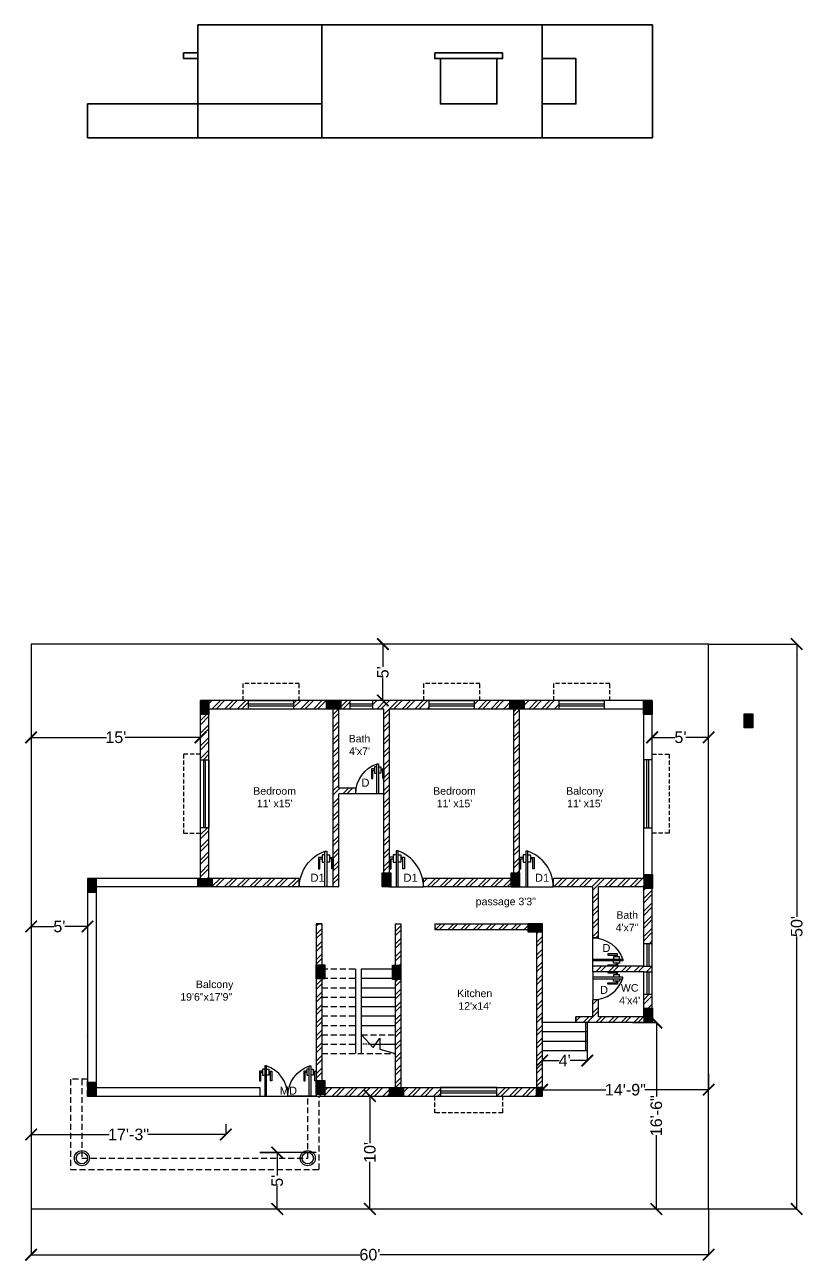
# Model space of a CAD drawing. Header units: inches. Extents: x -129 to 2956, y 250 to 1685.
# Drawn here: x 2128 to 2956, y 250 to 1565 of the extents above; entities that cross this region are included whole.
import ezdxf

# ---------------------------------------------------------------- set-up
doc = ezdxf.new("R2010")
doc.units = ezdxf.units.IN
doc.linetypes.add('HIDDEN', pattern=[9.525, 6.35, -3.175])
doc.layers.add('1. WALL', color=7, linetype='Continuous', lineweight=35)
for name, color, linetype in [('10. PORCH', 80, 'HIDDEN'), ('12. DIMENSION', 51, 'Continuous'), ('2. DOOR', 1, 'Continuous'), ('3.WINDOWS', 4, 'Continuous'), ('4. CHAJJA', 6, 'HIDDEN'), ('5.HATCHING', 253, 'Continuous'), ('6.COLUMN', 10, 'Continuous'), ('8.TEXT', 2, 'Continuous'), ('9. STAIRS', 204, 'Continuous')]:
    doc.layers.add(name, color=color, linetype=linetype)
doc.styles.get("Standard").update_dxf_attribs({"font": 'arial.ttf'})
doc.dimstyles.get("Standard").update_dxf_attribs({"dimtxt": 12.25, "dimasz": 12.25, "dimexe": 0.18, "dimexo": 0.0625, "dimgap": 0.09, "dimtad": 0, "dimzin": 0, "dimdsep": 46, "dimlunit": 4, "dimtxsty": 'Standard', "dimblk": 'ARCHTICK', "dimcen": 0.09, "dimadec": 0, "dimazin": 0, "dimtfac": 1, "dimtofl": 0, "dimtmove": 0, "dimatfit": 3, "dimfxl": 1, "dimtolj": 1, "dimtzin": 0, "dimarcsym": 0})
pattern_1 = [(45, (2256.876, 0), (-6.73519, 6.73519), []), (45, (2261.366, 0), (-6.73519, 6.73519), [])]

# ---------------------------------------------------------------- blocks, each defined once
blk = doc.blocks.new('Window')
at = {"layer": '3.WINDOWS', "color": 5}
for p, q in [((-24, 5.5), (24, 5.5)), ((-24, 3.5), (24, 3.5))]:
    blk.add_line(p, q, dxfattribs=at)
at = {"layer": '3.WINDOWS'}
blk.add_lwpolyline([(-24, 9), (24, 9), (24, 0), (-24, 0)], close=True, dxfattribs=at)
at = {"layer": '4. CHAJJA', "ltscale": 0.7}
blk.add_lwpolyline([(30, 9), (30, 27), (-30, 27), (-30, 9)], dxfattribs=at)
blk = doc.blocks.new('window3')
at = {"layer": '3.WINDOWS', "color": 5}
for p, q in [((-36, 5.5), (36, 5.5)), ((-36, 3.5), (36, 3.5))]:
    blk.add_line(p, q, dxfattribs=at)
at = {"layer": '3.WINDOWS'}
blk.add_lwpolyline([(-36, 9), (36, 9), (36, 0), (-36, 0)], close=True, dxfattribs=at)
at = {"layer": '4. CHAJJA', "ltscale": 0.7}
blk.add_lwpolyline([(42, 9), (42, 27), (-42, 27), (-42, 9)], dxfattribs=at)
blk = doc.blocks.new('window 2')
at = {"layer": '3.WINDOWS', "color": 5}
for p, q in [((-30, 5.5), (30, 5.5)), ((-30, 3.5), (30, 3.5))]:
    blk.add_line(p, q, dxfattribs=at)
at = {"layer": '3.WINDOWS'}
blk.add_lwpolyline([(-30, 9), (30, 9), (30, 0), (-30, 0)], close=True, dxfattribs=at)
at = {"layer": '4. CHAJJA', "ltscale": 0.7}
blk.add_lwpolyline([(36, 9), (36, 27), (-36, 27), (-36, 9)], dxfattribs=at)
blk = doc.blocks.new('ventilater')
at = {"layer": '3.WINDOWS'}
for p, q in [((-12, -3.5), (-12, 5.5)), ((12, -3.5), (12, 5.5))]:
    blk.add_line(p, q, dxfattribs=at)
at = {"layer": '3.WINDOWS', "color": 5}
for p, q in [((-12, 2), (12, 2)), ((-12, 0), (12, 0))]:
    blk.add_line(p, q, dxfattribs=at)
blk = doc.blocks.new('door')
at = {"layer": '2. DOOR'}
for p, q in [((3.6, 29.7), (0, 29.7)), ((0, 29.7), (0, 18.1)), ((1.5, 18.1), (1.5, 28.2)), ((1.5, 28.2), (3.6, 28.2)), ((6.4, 32.1), (3.6, 32.1)), ((3.6, 32.1), (3.6, 24.8)), ((3.6, 24.8), (6.4, 24.8)), ((8.4, 36), (6.4, 36)), ((6.4, 36), (6.4, 0)), ((8.4, 0), (8.4, 36)), ((8.4, 32.1), (11.2, 32.1)), ((11.2, 24.8), (8.4, 24.8)), ((11.2, 32.1), (11.2, 24.8)), ((11.2, 29.7), (14.8, 29.7)), ((13.3, 28.2), (11.2, 28.2)), ((13.3, 18.1), (13.3, 28.2)), ((14.8, 29.7), (14.8, 18.1)), ((0, 18.1), (1.5, 18.1)), ((14.8, 18.1), (13.3, 18.1)), ((6.4, 0), (8.4, 0))]:
    blk.add_line(p, q, dxfattribs=at)
at = {"layer": '2. DOOR', "color": 31, "true_color": 0xfecc66}
blk.add_line((0, 0), (33.8, 0), dxfattribs=at)
at = {"layer": '2. DOOR', "color": 85, "true_color": 0x58ba48}
blk.add_arc((-4.2, 0), 38, 0, 71.4257, dxfattribs=at)
blk = doc.blocks.new('_ArchTick')
at = {"color": 0, "linetype": 'ByBlock', "const_width": 0.15}
blk.add_lwpolyline([(-0.5, -0.5), (0.5, 0.5)], dxfattribs=at)
blk = doc.blocks.new('*D21')
at = {"layer": '12. DIMENSION', "color": 0, "lineweight": -2, "transparency": 16777216}
for p, q in [((2134.7, 306.7), (2134.7, 258.1)), ((2854.7, 306.7), (2854.7, 258.1)), ((2134.7, 258.2), (2484.1, 258.2)), ((2854.7, 258.2), (2505.2, 258.2))]:
    blk.add_line(p, q, dxfattribs=at)
at = {"layer": 'Defpoints', "color": 0, "transparency": 16777216}
for p in [(2134.7, 306.8), (2854.7, 306.8), (2854.7, 258.2)]:
    blk.add_point(p, dxfattribs=at)
at = {"layer": '12. DIMENSION', "color": 0, "lineweight": -2, "transparency": 16777216, "xscale": 12.25, "yscale": 12.25, "zscale": 12.25, "rotation": 180}
blk.add_blockref('_ArchTick', (2134.7, 258.2), dxfattribs=at)
at = {"layer": '12. DIMENSION', "color": 0, "lineweight": -2, "transparency": 16777216, "xscale": 12.25, "yscale": 12.25, "zscale": 12.25}
blk.add_blockref('_ArchTick', (2854.7, 258.2), dxfattribs=at)
at = {"layer": '12. DIMENSION', "color": 0, "transparency": 16777216, "insert": (2494.7, 258.2), "char_height": 12.25, "attachment_point": 5}
blk.add_mtext("\\A1;60'", dxfattribs=at)
blk = doc.blocks.new('*D22')
at = {"layer": '12. DIMENSION', "color": 0, "lineweight": -2, "transparency": 16777216}
for p, q in [((2854.7, 906.8), (2948.4, 906.8)), ((2948.3, 906.8), (2948.3, 617.2)), ((2948.3, 306.8), (2948.3, 596.3)), ((2854.7, 306.8), (2948.4, 306.8))]:
    blk.add_line(p, q, dxfattribs=at)
at = {"layer": 'Defpoints', "color": 0, "transparency": 16777216}
for p in [(2854.7, 906.8), (2948.3, 906.8), (2854.7, 306.8)]:
    blk.add_point(p, dxfattribs=at)
at = {"layer": '12. DIMENSION', "color": 0, "lineweight": -2, "transparency": 16777216, "xscale": 12.25, "yscale": 12.25, "zscale": 12.25}
for p, rotation in [((2948.3, 906.8), 90), ((2948.3, 306.8), 270)]:
    blk.add_blockref('_ArchTick', p, dxfattribs=dict(at, rotation=rotation))
at = {"layer": '12. DIMENSION', "color": 0, "transparency": 16777216, "insert": (2948.3, 606.8), "char_height": 12.25, "attachment_point": 5, "rotation": 90}
blk.add_mtext("\\A1;50'", dxfattribs=at)
blk = doc.blocks.new('*D23')
at = {"layer": '12. DIMENSION', "color": 0, "lineweight": -2, "transparency": 16777216}
for p, q in [((2794.7, 809.2), (2794.7, 807.6)), ((2794.7, 807.7), (2818.9, 807.7)), ((2854.7, 807.7), (2830.4, 807.7)), ((2854.7, 809.2), (2854.7, 807.6))]:
    blk.add_line(p, q, dxfattribs=at)
at = {"layer": 'Defpoints', "color": 0, "transparency": 16777216}
for p in [(2794.7, 809.3), (2854.7, 809.3), (2854.7, 807.7)]:
    blk.add_point(p, dxfattribs=at)
at = {"layer": '12. DIMENSION', "color": 0, "lineweight": -2, "transparency": 16777216, "xscale": 12.25, "yscale": 12.25, "zscale": 12.25, "rotation": 180}
blk.add_blockref('_ArchTick', (2794.7, 807.7), dxfattribs=at)
at = {"layer": '12. DIMENSION', "color": 0, "lineweight": -2, "transparency": 16777216, "xscale": 12.25, "yscale": 12.25, "zscale": 12.25}
blk.add_blockref('_ArchTick', (2854.7, 807.7), dxfattribs=at)
at = {"layer": '12. DIMENSION', "color": 0, "transparency": 16777216, "insert": (2824.7, 807.7), "char_height": 12.25, "attachment_point": 5}
blk.add_mtext("\\A1;5'", dxfattribs=at)
blk = doc.blocks.new('*D24')
at = {"layer": '12. DIMENSION', "color": 0, "lineweight": -2, "transparency": 16777216}
for p, q in [((2134.7, 807.8), (2134.7, 807.9)), ((2134.7, 807.7), (2214.8, 807.7)), ((2314.7, 807.7), (2234.6, 807.7)), ((2314.7, 807.8), (2314.7, 807.9))]:
    blk.add_line(p, q, dxfattribs=at)
at = {"layer": 'Defpoints', "color": 0, "transparency": 16777216}
for p in [(2134.7, 807.7), (2134.7, 807.7), (2314.7, 807.7)]:
    blk.add_point(p, dxfattribs=at)
at = {"layer": '12. DIMENSION', "color": 0, "lineweight": -2, "transparency": 16777216, "xscale": 12.25, "yscale": 12.25, "zscale": 12.25, "rotation": 180}
blk.add_blockref('_ArchTick', (2134.7, 807.7), dxfattribs=at)
at = {"layer": '12. DIMENSION', "color": 0, "lineweight": -2, "transparency": 16777216, "xscale": 12.25, "yscale": 12.25, "zscale": 12.25}
blk.add_blockref('_ArchTick', (2314.7, 807.7), dxfattribs=at)
at = {"layer": '12. DIMENSION', "color": 0, "transparency": 16777216, "insert": (2224.7, 807.7), "char_height": 12.25, "attachment_point": 5}
blk.add_mtext("\\A1;15'", dxfattribs=at)
blk = doc.blocks.new('*D25')
at = {"layer": '12. DIMENSION', "color": 0, "lineweight": -2, "transparency": 16777216}
for p, q in [((2134.7, 615.2), (2134.7, 606.6)), ((2134.7, 606.8), (2158.9, 606.8)), ((2194.7, 606.8), (2170.4, 606.8)), ((2194.7, 615.2), (2194.7, 606.6))]:
    blk.add_line(p, q, dxfattribs=at)
at = {"layer": 'Defpoints', "color": 0, "transparency": 16777216}
for p in [(2134.7, 615.2), (2134.7, 606.8), (2194.7, 615.2)]:
    blk.add_point(p, dxfattribs=at)
at = {"layer": '12. DIMENSION', "color": 0, "lineweight": -2, "transparency": 16777216, "xscale": 12.25, "yscale": 12.25, "zscale": 12.25, "rotation": 180}
blk.add_blockref('_ArchTick', (2134.7, 606.8), dxfattribs=at)
at = {"layer": '12. DIMENSION', "color": 0, "lineweight": -2, "transparency": 16777216, "xscale": 12.25, "yscale": 12.25, "zscale": 12.25}
blk.add_blockref('_ArchTick', (2194.7, 606.8), dxfattribs=at)
at = {"layer": '12. DIMENSION', "color": 0, "transparency": 16777216, "insert": (2164.7, 606.8), "char_height": 12.25, "attachment_point": 5}
blk.add_mtext("\\A1;5'", dxfattribs=at)
blk = doc.blocks.new('*D26')
at = {"layer": '12. DIMENSION', "color": 0, "lineweight": -2, "transparency": 16777216}
for p, q in [((2524, 906.8), (2508.3, 906.8)), ((2508.5, 906.8), (2508.5, 882.5)), ((2508.5, 846.8), (2508.5, 871)), ((2524, 846.8), (2508.3, 846.8))]:
    blk.add_line(p, q, dxfattribs=at)
at = {"layer": 'Defpoints', "color": 0, "transparency": 16777216}
for p in [(2508.5, 906.8), (2524, 906.8), (2524, 846.8)]:
    blk.add_point(p, dxfattribs=at)
at = {"layer": '12. DIMENSION', "color": 0, "lineweight": -2, "transparency": 16777216, "xscale": 12.25, "yscale": 12.25, "zscale": 12.25}
for p, rotation in [((2508.5, 906.8), 90), ((2508.5, 846.8), 270)]:
    blk.add_blockref('_ArchTick', p, dxfattribs=dict(at, rotation=rotation))
at = {"layer": '12. DIMENSION', "color": 0, "transparency": 16777216, "insert": (2508.5, 876.8), "char_height": 12.25, "attachment_point": 5, "rotation": 90}
blk.add_mtext("\\A1;5'", dxfattribs=at)
blk = doc.blocks.new('*D27')
at = {"layer": '12. DIMENSION', "color": 0, "lineweight": -2, "transparency": 16777216}
for p, q in [((2493, 426.8), (2494.8, 426.8)), ((2494.7, 426.8), (2494.7, 376.7)), ((2494.7, 306.8), (2494.7, 356.9)), ((2494.7, 306.8), (2494.8, 306.8))]:
    blk.add_line(p, q, dxfattribs=at)
at = {"layer": 'Defpoints', "color": 0, "transparency": 16777216}
for p in [(2492.9, 426.8), (2494.7, 306.8), (2494.7, 306.8)]:
    blk.add_point(p, dxfattribs=at)
at = {"layer": '12. DIMENSION', "color": 0, "lineweight": -2, "transparency": 16777216, "xscale": 12.25, "yscale": 12.25, "zscale": 12.25}
for p, rotation in [((2494.7, 426.8), 90), ((2494.7, 306.8), 270)]:
    blk.add_blockref('_ArchTick', p, dxfattribs=dict(at, rotation=rotation))
at = {"layer": '12. DIMENSION', "color": 0, "transparency": 16777216, "insert": (2494.7, 366.8), "char_height": 12.25, "attachment_point": 5, "rotation": 90}
blk.add_mtext("\\A1;10'", dxfattribs=at)
blk = doc.blocks.new('*D28')
at = {"layer": '12. DIMENSION', "color": 0, "lineweight": -2, "transparency": 16777216}
for p, q in [((2677.7, 450.7), (2677.7, 433.3)), ((2854.7, 450.7), (2854.7, 433.3)), ((2677.7, 433.4), (2745.6, 433.4)), ((2854.7, 433.4), (2786.7, 433.4))]:
    blk.add_line(p, q, dxfattribs=at)
at = {"layer": 'Defpoints', "color": 0, "transparency": 16777216}
for p in [(2677.7, 450.8), (2854.7, 450.8), (2854.7, 433.4)]:
    blk.add_point(p, dxfattribs=at)
at = {"layer": '12. DIMENSION', "color": 0, "lineweight": -2, "transparency": 16777216, "xscale": 12.25, "yscale": 12.25, "zscale": 12.25, "rotation": 180}
blk.add_blockref('_ArchTick', (2677.7, 433.4), dxfattribs=at)
at = {"layer": '12. DIMENSION', "color": 0, "lineweight": -2, "transparency": 16777216, "xscale": 12.25, "yscale": 12.25, "zscale": 12.25}
blk.add_blockref('_ArchTick', (2854.7, 433.4), dxfattribs=at)
at = {"layer": '12. DIMENSION', "color": 0, "transparency": 16777216, "insert": (2766.2, 433.4), "char_height": 12.25, "attachment_point": 5}
blk.add_mtext('\\A1;14\'-9"', dxfattribs=at)
blk = doc.blocks.new('*D29')
at = {"layer": '12. DIMENSION', "color": 0, "lineweight": -2, "transparency": 16777216}
for p, q in [((2677.7, 474.7), (2677.7, 464.2)), ((2725.7, 474.7), (2725.7, 464.2)), ((2677.7, 464.4), (2695.7, 464.4)), ((2725.7, 464.4), (2707.6, 464.4))]:
    blk.add_line(p, q, dxfattribs=at)
at = {"layer": 'Defpoints', "color": 0, "transparency": 16777216}
for p in [(2677.7, 474.8), (2725.7, 474.8), (2677.7, 464.4)]:
    blk.add_point(p, dxfattribs=at)
at = {"layer": '12. DIMENSION', "color": 0, "lineweight": -2, "transparency": 16777216, "xscale": 12.25, "yscale": 12.25, "zscale": 12.25, "rotation": 180}
blk.add_blockref('_ArchTick', (2677.7, 464.4), dxfattribs=at)
at = {"layer": '12. DIMENSION', "color": 0, "lineweight": -2, "transparency": 16777216, "xscale": 12.25, "yscale": 12.25, "zscale": 12.25}
blk.add_blockref('_ArchTick', (2725.7, 464.4), dxfattribs=at)
at = {"layer": '12. DIMENSION', "color": 0, "transparency": 16777216, "insert": (2701.7, 464.4), "char_height": 12.25, "attachment_point": 5}
blk.add_mtext("\\A1;4'", dxfattribs=at)
blk = doc.blocks.new('*D30')
at = {"layer": '12. DIMENSION', "color": 0, "lineweight": -2, "transparency": 16777216}
for p, q in [((2134.7, 396.7), (2134.7, 385.7)), ((2341.7, 396.7), (2341.7, 385.7)), ((2134.7, 385.9), (2217.6, 385.9)), ((2341.7, 385.9), (2258.7, 385.9))]:
    blk.add_line(p, q, dxfattribs=at)
at = {"layer": 'Defpoints', "color": 0, "transparency": 16777216}
for p in [(2134.7, 396.8), (2341.7, 396.8), (2134.7, 385.9)]:
    blk.add_point(p, dxfattribs=at)
at = {"layer": '12. DIMENSION', "color": 0, "lineweight": -2, "transparency": 16777216, "xscale": 12.25, "yscale": 12.25, "zscale": 12.25, "rotation": 180}
blk.add_blockref('_ArchTick', (2134.7, 385.9), dxfattribs=at)
at = {"layer": '12. DIMENSION', "color": 0, "lineweight": -2, "transparency": 16777216, "xscale": 12.25, "yscale": 12.25, "zscale": 12.25}
blk.add_blockref('_ArchTick', (2341.7, 385.9), dxfattribs=at)
at = {"layer": '12. DIMENSION', "color": 0, "transparency": 16777216, "insert": (2238.2, 385.9), "char_height": 12.25, "attachment_point": 5}
blk.add_mtext('\\A1;17\'-3"', dxfattribs=at)
blk = doc.blocks.new('*D31')
at = {"layer": '12. DIMENSION', "color": 0, "lineweight": -2, "transparency": 16777216}
for p, q in [((2377.7, 366.8), (2396.3, 366.8)), ((2396.2, 366.8), (2396.2, 342.5)), ((2396.2, 306.8), (2396.2, 331)), ((2377.7, 306.8), (2396.3, 306.8))]:
    blk.add_line(p, q, dxfattribs=at)
at = {"layer": 'Defpoints', "color": 0, "transparency": 16777216}
for p in [(2377.7, 366.8), (2377.7, 306.8), (2396.2, 306.8)]:
    blk.add_point(p, dxfattribs=at)
at = {"layer": '12. DIMENSION', "color": 0, "lineweight": -2, "transparency": 16777216, "xscale": 12.25, "yscale": 12.25, "zscale": 12.25}
for p, rotation in [((2396.2, 366.8), 90), ((2396.2, 306.8), 270)]:
    blk.add_blockref('_ArchTick', p, dxfattribs=dict(at, rotation=rotation))
at = {"layer": '12. DIMENSION', "color": 0, "transparency": 16777216, "insert": (2396.2, 336.8), "char_height": 12.25, "attachment_point": 5, "rotation": 90}
blk.add_mtext("\\A1;5'", dxfattribs=at)
blk = doc.blocks.new('*D32')
at = {"layer": '12. DIMENSION', "color": 0, "lineweight": -2, "transparency": 16777216}
for p, q in [((2773.7, 504.8), (2799.2, 504.8)), ((2799.1, 504.8), (2799.1, 426.3)), ((2799.1, 306.8), (2799.1, 385.2)), ((2773.7, 306.8), (2799.2, 306.8))]:
    blk.add_line(p, q, dxfattribs=at)
at = {"layer": 'Defpoints', "color": 0, "transparency": 16777216}
for p in [(2773.7, 504.8), (2773.7, 306.8), (2799.1, 306.8)]:
    blk.add_point(p, dxfattribs=at)
at = {"layer": '12. DIMENSION', "color": 0, "lineweight": -2, "transparency": 16777216, "xscale": 12.25, "yscale": 12.25, "zscale": 12.25}
for p, rotation in [((2799.1, 504.8), 90), ((2799.1, 306.8), 270)]:
    blk.add_blockref('_ArchTick', p, dxfattribs=dict(at, rotation=rotation))
at = {"layer": '12. DIMENSION', "color": 0, "transparency": 16777216, "insert": (2799.1, 405.8), "char_height": 12.25, "attachment_point": 5, "rotation": 90}
blk.add_mtext('\\A1;16\'-6"', dxfattribs=at)

msp = doc.modelspace()

# ---------------------------------------------------------------- hatches: boundary and pattern name
at = {"layer": '5.HATCHING'}
h = msp.add_hatch(dxfattribs=at)
h.set_pattern_fill('ANSI32', color=256)
h.set_pattern_definition(pattern_1)
h.paths.add_polyline_path([(2785.668, 510.761), (2737.668, 510.761), (2737.668, 528.761), (2731.668, 528.761), (2731.668, 510.761), (2713.668, 510.761), (2713.668, 504.761), (2794.668, 504.761), (2794.668, 534.761), (2785.668, 534.761)])
h.paths.add_polyline_path([(2785.668, 558.761), (2794.668, 558.761), (2794.668, 564.761), (2785.668, 564.761), (2731.668, 564.761), (2731.668, 558.761)])
h.paths.add_polyline_path([(2551.668, 657.761), (2551.668, 648.761), (2653.668, 648.761), (2653.668, 837.761), (2695.668, 837.761), (2695.668, 846.761), (2605.668, 846.761), (2605.668, 837.761), (2647.668, 837.761), (2647.668, 657.761)])
h.paths.add_polyline_path([(2455.668, 837.761), (2455.668, 648.761), (2461.668, 648.761), (2461.668, 747.761), (2479.668, 747.761), (2479.668, 753.761), (2461.668, 753.761), (2461.668, 837.761), (2473.668, 837.761), (2473.668, 846.761), (2413.668, 846.761), (2413.668, 837.761)])
h.paths.add_polyline_path([(2497.668, 846.761), (2497.668, 837.761), (2509.668, 837.761), (2509.668, 648.761), (2515.668, 648.761), (2515.668, 837.761), (2557.668, 837.761), (2557.668, 846.761)])
h.paths.add_polyline_path([(2365.668, 837.761), (2365.668, 846.761), (2314.668, 846.761), (2314.668, 783.761), (2323.668, 783.761), (2323.668, 837.761)])
h.paths.add_polyline_path([(2785.668, 831.953), (2794.668, 831.953), (2794.668, 846.761), (2785.562, 846.761), (2785.562, 837.761), (2785.668, 837.761)])
h.paths.add_polyline_path([(2794.668, 662.194), (2785.668, 662.194), (2785.668, 657.761), (2689.668, 657.761), (2689.668, 648.761), (2731.668, 648.761), (2731.668, 594.761), (2737.668, 594.761), (2737.668, 648.761), (2785.668, 648.761), (2785.668, 588.761), (2794.668, 588.761)])
h = msp.add_hatch(dxfattribs=at)
h.set_pattern_fill('ANSI32', color=256)
h.set_pattern_definition(pattern_1)
h.paths.add_polyline_path([(2563.668, 609.761), (2563.668, 603.761), (2671.668, 603.761), (2671.668, 435.761), (2629.668, 435.761), (2629.668, 426.761), (2677.668, 426.761), (2677.668, 504.761), (2677.668, 510.761), (2677.668, 609.761)])
h.paths.add_polyline_path([(2521.668, 435.761), (2443.668, 435.761), (2443.668, 609.761), (2437.668, 609.761), (2437.668, 426.761), (2569.668, 426.761), (2569.668, 435.761), (2527.668, 435.761), (2527.668, 609.761), (2521.668, 609.761)])
h.paths.add_polyline_path([(2311.963, 657.761), (2311.963, 648.761), (2419.668, 648.761), (2419.668, 657.761), (2323.668, 657.761), (2323.668, 711.761), (2314.668, 711.761), (2314.668, 657.761)])
h.paths.add_polyline_path([(2194.668, 642.782), (2203.668, 642.782), (2203.668, 648.761), (2203.9, 648.761), (2203.9, 657.761), (2194.668, 657.761)])
h.paths.add_polyline_path([(2194.668, 426.761), (2194.977, 426.761), (2194.977, 441.307), (2194.696, 500.261), (2194.668, 500.261)])
at = {"layer": '6.COLUMN'}
h = msp.add_hatch(color=256, dxfattribs=at)
h.dxf.hatch_style = 1
h.paths.add_polyline_path([(2314.543, 831.91), (2323.543, 831.91), (2323.543, 846.91), (2314.543, 846.91)])
h = msp.add_hatch(color=256, dxfattribs=at)
h.dxf.hatch_style = 1
h.paths.add_polyline_path([(2448.648, 846.761), (2448.648, 837.761), (2463.648, 837.761), (2463.648, 846.761)])
h = msp.add_hatch(color=256, dxfattribs=at)
h.dxf.hatch_style = 1
h.paths.add_polyline_path([(2658.49, 837.761), (2658.49, 846.761), (2643.49, 846.761), (2643.49, 837.761)])
h = msp.add_hatch(color=256, dxfattribs=at)
h.dxf.hatch_style = 1
h.paths.add_polyline_path([(2785.562, 831.953), (2794.562, 831.953), (2794.562, 846.953), (2785.562, 846.953)])
h = msp.add_hatch(color=256, dxfattribs=at)
h.dxf.hatch_style = 1
h.paths.add_polyline_path([(2892.502, 817.817), (2901.502, 817.817), (2901.502, 832.817), (2892.502, 832.817)])
h = msp.add_hatch(color=256, dxfattribs=at)
h.dxf.hatch_style = 1
h.paths.add_polyline_path([(2194.9, 642.782), (2203.9, 642.782), (2203.9, 657.782), (2194.9, 657.782)])
h = msp.add_hatch(color=256, dxfattribs=at)
h.dxf.hatch_style = 1
h.paths.add_polyline_path([(2311.963, 657.958), (2311.963, 648.958), (2326.963, 648.958), (2326.963, 657.958)])
h = msp.add_hatch(color=256, dxfattribs=at)
h.dxf.hatch_style = 1
h.paths.add_polyline_path([(2507.805, 648.761), (2516.805, 648.761), (2516.805, 663.761), (2507.805, 663.761)])
h = msp.add_hatch(color=256, dxfattribs=at)
h.dxf.hatch_style = 1
h.paths.add_polyline_path([(2644.706, 648.656), (2653.706, 648.656), (2653.706, 663.656), (2644.706, 663.656)])
h = msp.add_hatch(color=256, dxfattribs=at)
h.dxf.hatch_style = 1
h.paths.add_polyline_path([(2786.075, 647.194), (2795.075, 647.194), (2795.075, 662.194), (2786.075, 662.194)])
h = msp.add_hatch(color=256, dxfattribs=at)
h.dxf.hatch_style = 1
h.paths.add_polyline_path([(2677.716, 600.947), (2677.716, 609.947), (2662.716, 609.947), (2662.716, 600.947)])
h = msp.add_hatch(color=256, dxfattribs=at)
h.dxf.hatch_style = 1
h.paths.add_polyline_path([(2437.668, 551.08), (2446.668, 551.08), (2446.668, 566.08), (2437.668, 566.08)])
h = msp.add_hatch(color=256, dxfattribs=at)
h.dxf.hatch_style = 1
h.paths.add_polyline_path([(2518.668, 550.643), (2527.668, 550.643), (2527.668, 565.643), (2518.668, 565.643)])
h = msp.add_hatch(color=256, dxfattribs=at)
h.dxf.hatch_style = 1
h.paths.add_polyline_path([(2786.009, 505.05), (2795.009, 505.05), (2795.009, 520.05), (2786.009, 520.05)])
h = msp.add_hatch(color=256, dxfattribs=at)
h.dxf.hatch_style = 1
h.paths.add_polyline_path([(2194.579, 426.293), (2203.579, 426.293), (2203.579, 441.293), (2194.579, 441.293)])
h = msp.add_hatch(color=256, dxfattribs=at)
h.dxf.hatch_style = 1
h.paths.add_polyline_path([(2437.668, 428.261), (2446.668, 428.261), (2446.668, 443.261), (2437.668, 443.261)])
h = msp.add_hatch(color=256, dxfattribs=at)
h.dxf.hatch_style = 1
h.paths.add_polyline_path([(2515.581, 435.761), (2515.581, 426.761), (2530.581, 426.761), (2530.581, 435.761)])
h = msp.add_hatch(color=256, dxfattribs=at)
h.dxf.hatch_style = 1
h.paths.add_polyline_path([(2671.827, 426.382), (2677.653, 426.382), (2677.653, 436.092), (2671.827, 436.092)])

# ---------------------------------------------------------------- linework, layer by layer
at = {"color": 1}
for p, q in [((2854.668, 906.761), (2134.668, 906.761)), ((2134.668, 906.761), (2134.668, 306.761)), ((2854.668, 306.761), (2854.668, 906.761)), ((2134.668, 306.761), (2854.668, 306.761))]:
    msp.add_line(p, q, dxfattribs=at)
for p, q in [((2314.668, 657.761), (2314.668, 846.761)), ((2794.668, 846.761), (2314.668, 846.761)), ((2794.668, 504.761), (2794.668, 846.761)), ((2323.668, 657.761), (2323.668, 837.761)), ((2455.668, 837.761), (2323.668, 837.761)), ((2455.668, 648.761), (2455.668, 837.761)), ((2461.668, 753.761), (2461.668, 837.761)), ((2509.668, 837.761), (2461.668, 837.761)), ((2509.668, 648.761), (2509.668, 837.761)), ((2515.668, 648.761), (2515.668, 837.761)), ((2647.668, 837.761), (2515.668, 837.761)), ((2647.668, 657.761), (2647.668, 837.761)), ((2653.668, 648.761), (2653.668, 837.761)), ((2785.668, 837.761), (2653.668, 837.761)), ((2785.668, 657.761), (2785.668, 837.761)), ((2479.668, 753.761), (2461.668, 753.761)), ((2479.668, 747.761), (2479.668, 753.761)), ((2461.668, 648.761), (2461.668, 747.761)), ((2509.668, 747.761), (2461.668, 747.761)), ((2314.668, 657.761), (2194.668, 657.761)), ((2194.668, 657.761), (2194.668, 426.761)), ((2419.668, 657.761), (2323.668, 657.761)), ((2419.668, 648.761), (2419.668, 657.761)), ((2551.668, 648.761), (2551.668, 657.761)), ((2647.668, 657.761), (2551.668, 657.761)), ((2689.668, 648.761), (2689.668, 657.761)), ((2785.668, 657.761), (2689.668, 657.761)), ((2419.668, 648.761), (2203.668, 648.761)), ((2203.668, 648.761), (2203.668, 435.761)), ((2461.668, 648.761), (2455.668, 648.761)), ((2515.668, 648.761), (2509.668, 648.761)), ((2653.668, 648.761), (2551.668, 648.761)), ((2731.668, 648.761), (2689.668, 648.761)), ((2731.668, 594.761), (2731.668, 648.761)), ((2737.668, 594.761), (2737.668, 648.761)), ((2785.668, 648.761), (2737.668, 648.761)), ((2785.668, 564.761), (2785.668, 648.761)), ((2437.668, 609.761), (2437.668, 426.761)), ((2443.668, 609.761), (2443.668, 435.761)), ((2521.668, 609.761), (2527.668, 609.761)), ((2521.668, 609.761), (2521.668, 435.761)), ((2527.668, 609.761), (2527.668, 435.761)), ((2563.668, 609.761), (2677.668, 609.761)), ((2563.668, 609.761), (2563.668, 603.761)), ((2677.668, 609.761), (2677.668, 510.761)), ((2563.668, 603.761), (2671.668, 603.761)), ((2671.668, 603.761), (2671.668, 435.761)), ((2737.668, 594.761), (2731.668, 594.761)), ((2731.668, 558.761), (2731.668, 564.761)), ((2785.668, 564.761), (2731.668, 564.761)), ((2785.668, 558.761), (2731.668, 558.761)), ((2785.668, 510.761), (2785.668, 558.761)), ((2731.668, 510.761), (2731.668, 528.761)), ((2737.668, 528.761), (2731.668, 528.761)), ((2737.668, 510.761), (2737.668, 528.761)), ((2677.668, 504.761), (2677.668, 426.761)), ((2731.668, 510.761), (2713.668, 510.761)), ((2794.668, 504.761), (2713.668, 504.761)), ((2785.668, 510.761), (2737.668, 510.761)), ((2203.668, 435.761), (2377.668, 435.761)), ((2377.668, 435.761), (2377.668, 426.761)), ((2443.668, 435.761), (2521.668, 435.761)), ((2527.668, 435.761), (2671.668, 435.761)), ((2194.668, 426.761), (2377.668, 426.761)), ((2437.668, 426.761), (2677.668, 426.761))]:
    msp.add_line(p, q)
at = {"layer": '1. WALL'}
for p, q in [((2311.963, 1564.542), (2311.963, 1444.542)), ((2311.963, 1564.542), (2795.009, 1564.542)), ((2443.668, 1564.542), (2443.668, 1444.542)), ((2677.653, 1564.542), (2677.653, 1444.542)), ((2795.009, 1564.542), (2795.009, 1444.542)), ((2194.668, 1480.542), (2194.668, 1444.542)), ((2194.668, 1480.542), (2443.668, 1480.542)), ((2194.668, 1444.542), (2795.009, 1444.542)), ((2443.668, 609.761), (2437.668, 609.761)), ((2677.668, 510.761), (2677.668, 504.761)), ((2713.668, 510.761), (2713.668, 504.761))]:
    msp.add_line(p, q, dxfattribs=at)
for points in [[(2296.668, 1534.542), (2311.963, 1534.542), (2311.963, 1528.542), (2296.668, 1528.542)], [(2563.668, 1534.542), (2635.668, 1534.542), (2635.668, 1528.542), (2563.668, 1528.542)], [(2569.668, 1528.542), (2629.668, 1528.542), (2629.668, 1480.542), (2569.668, 1480.542)], [(2677.653, 1528.542), (2713.668, 1528.542), (2713.668, 1480.542), (2677.653, 1480.542)]]:
    msp.add_lwpolyline(points, close=True, dxfattribs=at)
at = {"layer": '10. PORCH'}
for points in [[(2194.668, 426.761), (2194.668, 444.761), (2176.668, 444.761), (2176.668, 348.761), (2440.668, 348.761), (2440.668, 426.761)], [(2188.668, 444.761), (2188.668, 360.761), (2428.668, 360.761), (2428.668, 426.761)]]:
    msp.add_lwpolyline(points, dxfattribs=at)
at = {"layer": '6.COLUMN'}
for points in [[(2314.543, 846.91), (2323.543, 846.91), (2323.543, 831.91), (2314.543, 831.91)], [(2463.648, 846.761), (2463.648, 837.761), (2448.648, 837.761), (2448.648, 846.761)], [(2643.49, 837.761), (2643.49, 846.761), (2658.49, 846.761), (2658.49, 837.761)], [(2785.562, 846.953), (2794.562, 846.953), (2794.562, 831.953), (2785.562, 831.953)], [(2892.502, 832.817), (2901.502, 832.817), (2901.502, 817.817), (2892.502, 817.817)], [(2194.9, 657.782), (2203.9, 657.782), (2203.9, 642.782), (2194.9, 642.782)], [(2326.963, 657.958), (2326.963, 648.958), (2311.963, 648.958), (2311.963, 657.958)], [(2507.805, 663.761), (2516.805, 663.761), (2516.805, 648.761), (2507.805, 648.761)], [(2644.706, 663.656), (2653.706, 663.656), (2653.706, 648.656), (2644.706, 648.656)], [(2786.075, 662.194), (2795.075, 662.194), (2795.075, 647.194), (2786.075, 647.194)], [(2662.716, 600.947), (2662.716, 609.947), (2677.716, 609.947), (2677.716, 600.947)], [(2437.668, 566.08), (2446.668, 566.08), (2446.668, 551.08), (2437.668, 551.08)], [(2518.668, 565.643), (2527.668, 565.643), (2527.668, 550.643), (2518.668, 550.643)], [(2786.009, 520.05), (2795.009, 520.05), (2795.009, 505.05), (2786.009, 505.05)], [(2194.977, 441.307), (2203.977, 441.307), (2203.977, 426.307), (2194.977, 426.307)], [(2437.668, 443.261), (2446.668, 443.261), (2446.668, 428.261), (2437.668, 428.261)], [(2530.581, 435.761), (2530.581, 426.761), (2515.581, 426.761), (2515.581, 435.761)], [(2671.827, 436.092), (2677.653, 436.092), (2677.653, 426.382), (2671.827, 426.382)]]:
    msp.add_lwpolyline(points, close=True, dxfattribs=at)
for centre, radius in [((2188.668, 360.761), 8), ((2428.668, 360.761), 8), ((2188.668, 360.761), 6), ((2428.668, 360.761), 6)]:
    msp.add_circle(centre, radius, dxfattribs=at)
at = {"layer": '9. STAIRS', "linetype": 'HIDDEN'}
for p, q in [((2443.668, 561.761), (2479.668, 561.761)), ((2443.668, 551.761), (2479.668, 551.761)), ((2443.668, 541.761), (2479.668, 541.761)), ((2443.668, 531.761), (2479.668, 531.761)), ((2443.668, 521.761), (2479.668, 521.761)), ((2443.668, 511.761), (2479.668, 511.761)), ((2443.668, 501.761), (2479.668, 501.761)), ((2443.668, 491.761), (2479.668, 491.761)), ((2485.668, 491.761), (2521.668, 491.761)), ((2443.668, 481.761), (2479.668, 481.761)), ((2443.668, 471.761), (2521.668, 471.761))]:
    msp.add_line(p, q, dxfattribs=at)
at = {"layer": '9. STAIRS'}
for p, q in [((2479.668, 471.761), (2479.668, 561.761)), ((2485.668, 561.761), (2521.668, 561.761)), ((2485.668, 471.761), (2485.668, 561.761)), ((2485.668, 551.761), (2521.668, 551.761)), ((2485.668, 541.761), (2521.668, 541.761)), ((2485.668, 531.761), (2521.668, 531.761)), ((2485.668, 521.761), (2521.668, 521.761)), ((2485.668, 511.761), (2521.668, 511.761)), ((2485.668, 501.761), (2521.668, 501.761)), ((2713.668, 504.761), (2677.668, 504.761)), ((2725.668, 504.761), (2725.668, 474.761)), ((2485.668, 491.761), (2498.099, 478.112)), ((2498.099, 478.112), (2505.125, 488.068)), ((2505.125, 488.068), (2505.125, 476.58)), ((2725.668, 494.761), (2677.668, 494.761)), ((2494.775, 481.761), (2521.668, 481.761)), ((2505.125, 476.58), (2521.668, 471.761)), ((2725.668, 484.761), (2677.668, 484.761)), ((2725.668, 474.761), (2677.668, 474.761)), ((2377.668, 426.761), (2437.668, 426.761)), ((2437.668, 366.761), (2377.668, 366.761))]:
    msp.add_line(p, q, dxfattribs=at)
at = {"layer": '9. STAIRS', "color": 3}
msp.add_line((2723.668, 504.761), (2723.668, 474.761), dxfattribs=at)
at = {"layer": '9. STAIRS', "linetype": 'HIDDEN', "ltscale": 0.3}
msp.add_line((2494.775, 481.761), (2485.668, 481.761), dxfattribs=at)

# ---------------------------------------------------------------- block references
at = {"layer": '2. DOOR'}
for p, xscale, yscale, zscale in [((2509.668, 747.761), -0.8879236043314997, 0.8879236043314997, 0.8879236043314997), ((2455.668, 648.761), -1.059052605576921, 1.059052605576921, 1.059052605576921), ((2515.668, 648.761), 1.063759141445154, 1.063759141445154, 1.063759141445154), ((2653.668, 648.761), 1.06049642536099, 1.06049642536099, 1.06049642536099), ((2377.375, 426.761), 0.8922519450210535, 0.8922519450210535, 0.8922519450210535), ((2437.668, 426.761), -0.8922519450210535, 0.8922519450210535, 0.8922519450210535)]:
    msp.add_blockref('door', p, dxfattribs=dict(at, xscale=xscale, yscale=yscale, zscale=zscale))
at = {"layer": '2. DOOR', "yscale": 0.8847867828812447, "zscale": 0.8847867828812447, "rotation": 270}
for p, xscale in [((2731.668, 564.761), -0.8847867828812447), ((2731.668, 558.761), 0.8847867828812447)]:
    msp.add_blockref('door', p, dxfattribs=dict(at, xscale=xscale))
at = {"layer": '3.WINDOWS'}
msp.add_blockref('ventilater', (2485.668, 841.261), dxfattribs=at)
at = {"layer": '3.WINDOWS', "rotation": 270}
for p in [(2789.168, 576.761), (2789.168, 546.761)]:
    msp.add_blockref('ventilater', p, dxfattribs=at)
at = {"layer": '4. CHAJJA'}
for p in [(2389.668, 837.761), (2581.668, 837.761), (2719.668, 837.761)]:
    msp.add_blockref('Window', p, dxfattribs=at)
at = {"layer": '4. CHAJJA', "rotation": 89.99999999999999}
msp.add_blockref('window3', (2323.668, 747.761), dxfattribs=at)
at = {"layer": '4. CHAJJA', "xscale": -1}
for name, p, rotation in [('window3', (2785.668, 747.761), 270), ('window 2', (2599.668, 435.761), 180)]:
    msp.add_blockref(name, p, dxfattribs=dict(at, rotation=rotation))

# ---------------------------------------------------------------- texts
at = {"layer": '8.TEXT', "attachment_point": 1}
for s, width, heights, insert, char_height in [("\\pxqc;Bath\\P4'x7'", 72.92649, [0], (2447.174, 810.351), 8), ('D', 0.55024, [0], (2485.668, 763.862), 8.5), ("\\pxqc;Bedroom\\P11' x15'", 72.92649, [0], (2356.99, 754.766), 8), ("\\pxqc;Bedroom\\P11' x15'", 72.92649, [0], (2548.144, 754.766), 8), ("\\pxqc;Balcony\\P11' x15'", 72.92649, [0], (2686.709, 754.766), 8), ('D1', 0.55024, [0], (2431.585, 662.852), 8.5), ('D1', 0.55024, [0], (2530.352, 662.852), 8.5), ('D1', 0.55024, [0], (2670.111, 662.852), 8.5), ('\\pxqc;passage 3\'3"', 72.92649, [0], (2602.668, 637.371), 8), ("\\pxqc;Bath\\P4'x7''", 72.92649, [0], (2731.668, 623.029), 8), ('D', 21.17857, [14.389], (2741.712, 588.208), 8.5), ('\\pxqc;Balcony\\P\\pq*;19\'6"x17\'9"', 72.92649, [0], (2293.235, 549.389), 8), ("\\pxqc;Kitchen\\P12'x14'", 72.92649, [0], (2569.64, 539.771), 8), ('D', 0.55024, [0], (2739.199, 543.721), 8.5), ("\\pxqc;WC\\P4'x4'", 72.92649, [0], (2734.296, 545.632), 8), ('\\pxqc,t2;MD', 20.73667, [0], (2397.681, 436.714), 8.5)]:
    msp.add_mtext_dynamic_manual_height_columns(s, width=width, gutter_width=12.5, heights=heights, dxfattribs=dict(at, insert=insert, char_height=char_height))

# ---------------------------------------------------------------- dimensions: what is measured, and where the dimension line sits
at = {"layer": '12. DIMENSION'}
for base, p1, p2, picture, middle in [((2508.463, 906.761), (2524.045, 846.761), (2524.045, 906.761), '*D26', (2508.463, 876.761)), ((2948.26, 906.761), (2854.668, 306.761), (2854.668, 906.761), '*D22', (2948.26, 606.761)), ((2799.056, 306.761), (2773.652, 504.761), (2773.652, 306.761), '*D32', (2799.056, 405.761)), ((2494.668, 306.761), (2492.917, 426.761), (2494.668, 306.761), '*D27', (2494.668, 366.761)), ((2396.154, 306.761), (2377.668, 366.761), (2377.668, 306.761), '*D31', (2396.154, 336.761))]:
    dim = msp.add_linear_dim(base=base, p1=p1, p2=p2, angle=90, dimstyle='Standard', dxfattribs=at)
    dim.commit()
    dim.dimension.update_dxf_attribs({"geometry": picture, "text_midpoint": middle})
for base, p1, p2, picture, middle in [((2134.668, 807.737), (2314.668, 807.737), (2134.668, 807.737), '*D24', (2224.668, 807.737)), ((2854.668, 807.737), (2794.668, 809.278), (2854.668, 809.278), '*D23', (2824.668, 807.737)), ((2134.668, 606.761), (2194.668, 615.223), (2134.668, 615.223), '*D25', (2164.668, 606.761)), ((2677.668, 464.401), (2725.668, 474.761), (2677.668, 474.761), '*D29', (2701.668, 464.401)), ((2854.668, 433.45), (2677.668, 450.758), (2854.668, 450.758), '*D28', (2766.168, 433.45)), ((2134.668, 385.927), (2341.668, 396.761), (2134.668, 396.761), '*D30', (2238.168, 385.927)), ((2854.668, 258.243), (2134.668, 306.761), (2854.668, 306.761), '*D21', (2494.668, 258.243))]:
    dim = msp.add_linear_dim(base=base, p1=p1, p2=p2, dimstyle='Standard', dxfattribs=at)
    dim.commit()
    dim.dimension.update_dxf_attribs({"geometry": picture, "text_midpoint": middle})

doc.saveas('drawing.dxf')
